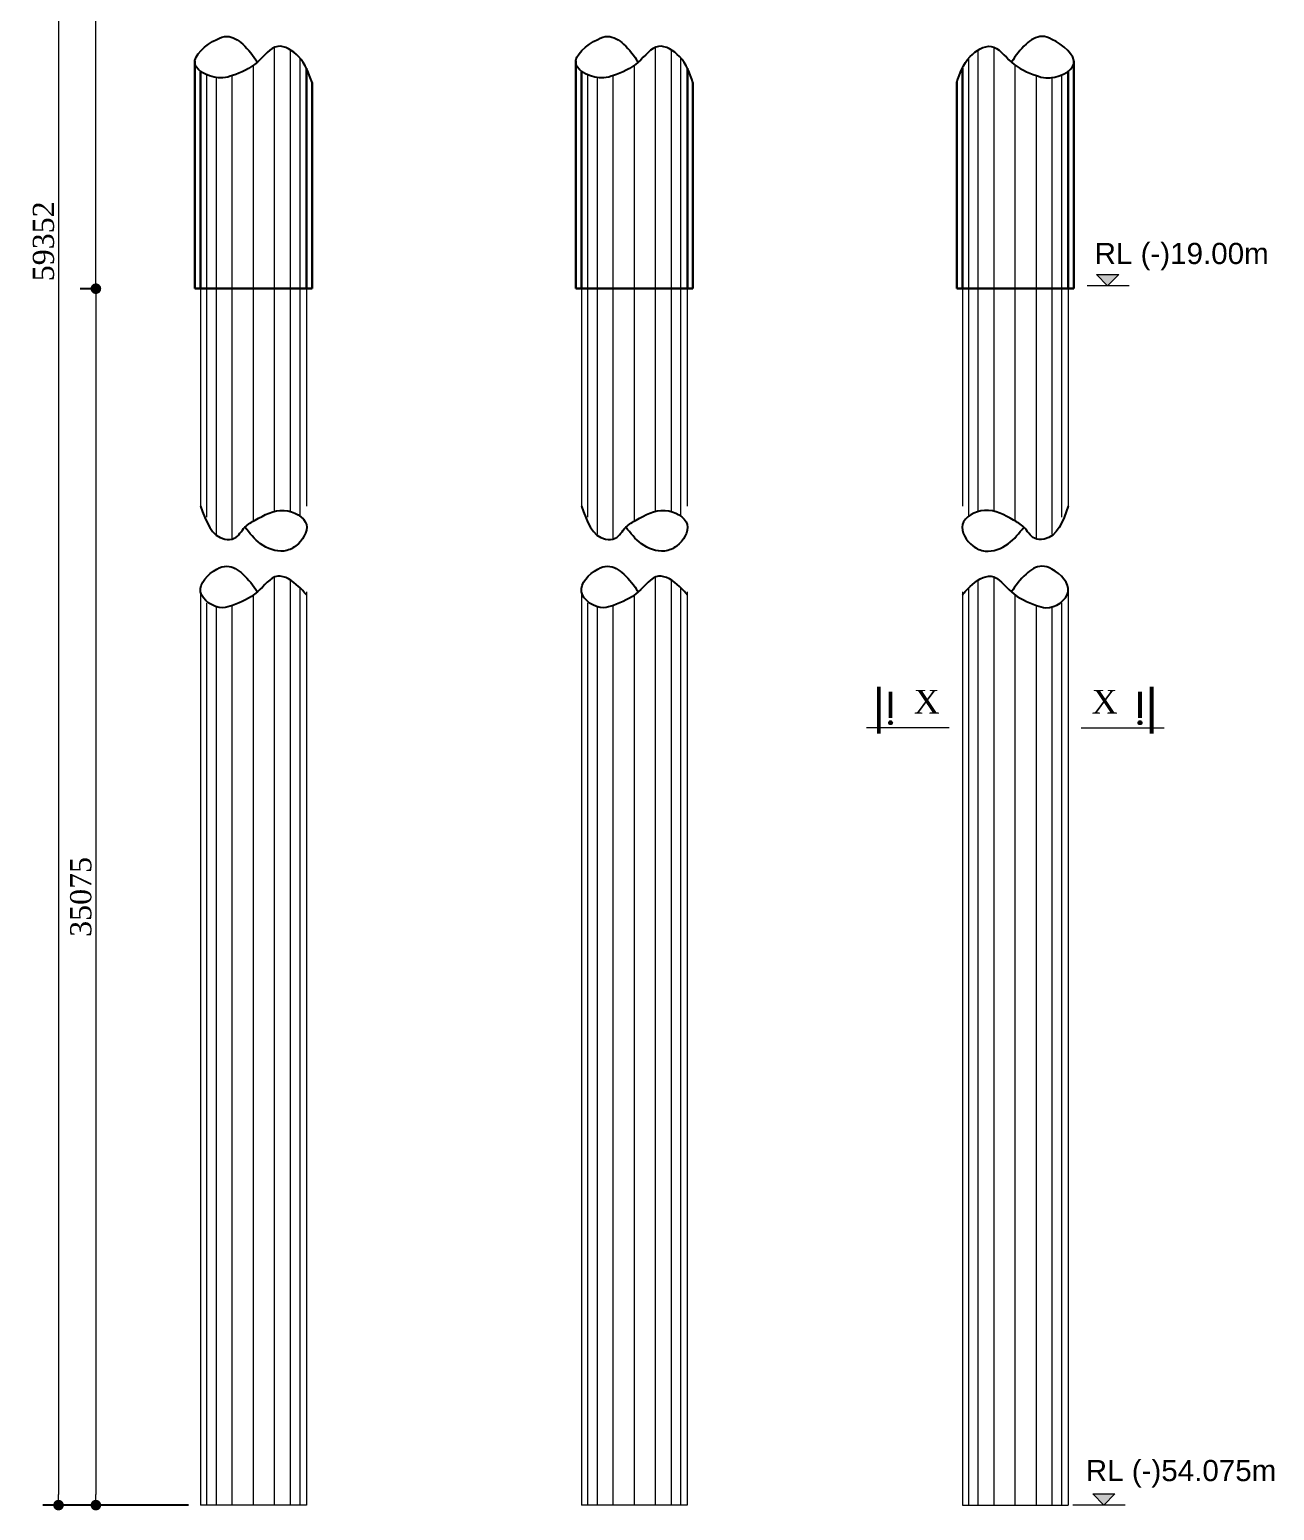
# Model space of a CAD drawing. Header units: millimetres. Extents: x -684453 to 35267, y -286696 to 273430.
# Drawn here: x -369226 to -357462, y 95038 to 109035 of the extents above; entities that cross this region are included whole.
import ezdxf

# ---------------------------------------------------------------- set-up
doc = ezdxf.new("R2010")
doc.units = ezdxf.units.MM
doc.header["$PDMODE"] = 2
doc.layers.get('Defpoints').update_dxf_attribs({"lineweight": 13})
for name, color, linetype, lineweight in [('dim', 4, 'Continuous', 25), ('Dimision', 4, 'Continuous', 9), ('hatch', 65, 'Continuous', 9), ('Pile', 11, 'Continuous', 15), ('Steel Casing', 70, 'Continuous', 30), ('Text', 7, 'Continuous', 15)]:
    doc.layers.add(name, color=color, linetype=linetype, lineweight=lineweight)
doc.styles.add('ROMANS', font='arial.ttf', dxfattribs={"height": 200})
doc.styles.get("Standard").update_dxf_attribs({"font": 'times.ttf'})
doc.dimstyles.new('ISO-25', dxfattribs={"dimtxt": 175, "dimasz": 100, "dimexe": 65, "dimexo": 115.625, "dimgap": 40, "dimtad": 1, "dimtoh": 1, "dimdec": 0, "dimtxsty": 'Standard', "dimblk": 'DOT', "dimcen": 300, "dimclrd": 256, "dimclre": 256, "dimclrt": 256, "dimadec": 0, "dimazin": 0, "dimtfac": 1, "dimtdec": 0, "dimtix": 1, "dimtmove": 0, "dimatfit": 3, "dimldrblk": 'DOT', "dimfxl": 75, "dimlwd": -1, "dimarcsym": 0})

# ---------------------------------------------------------------- blocks, each defined once
blk = doc.blocks.new('_Dot')
at = {"color": 0, "linetype": 'ByBlock', "lineweight": -2}
blk.add_line((-0.5, 0), (-1, 0), dxfattribs=at)
at = {"color": 0, "linetype": 'ByBlock', "const_width": 0.5}
blk.add_lwpolyline([(-0.25, 0, 1), (0.25, 0, 1)], format="xyb", close=True, dxfattribs=at)
blk = doc.blocks.new('*D339')
at = {"layer": 'Defpoints', "color": 0, "ltscale": 3, "transparency": 16777216}
for p in [(-368740, 114468), (-368600, 114468), (-368522, 106586)]:
    blk.add_point(p, dxfattribs=at)
at = {"layer": 'Dimision', "color": 1, "lineweight": -2, "ltscale": 3, "transparency": 16777216}
for p, q in [((-368624, 114468), (-368450, 114468)), ((-368638, 106586), (-368750, 106586))]:
    blk.add_line(p, q, dxfattribs=at)
at = {"layer": 'Dimision', "ltscale": 3, "transparency": 16777216}
blk.add_line((-368600, 106686), (-368600, 114368), dxfattribs=at)
at = {"layer": 'Dimision', "ltscale": 3, "transparency": 16777216, "xscale": 100, "yscale": 100, "zscale": 100}
for p, rotation in [((-368600, 114468), 90), ((-368600, 106586), 270)]:
    blk.add_blockref('_Dot', p, dxfattribs=dict(at, rotation=rotation))
at = {"layer": 'Dimision', "ltscale": 3, "transparency": 16777216, "insert": (-368742, 111625), "char_height": 200, "attachment_point": 5, "rotation": 90}
blk.add_mtext('21000', dxfattribs=at)
blk = doc.blocks.new('*D374')
at = {"layer": 'Defpoints', "color": 0, "ltscale": 0.25, "transparency": 16777216}
for p in [(-368522, 106586), (-368600, 95088), (-368419, 95088)]:
    blk.add_point(p, dxfattribs=at)
at = {"layer": 'Dimision', "color": 1, "lineweight": -2, "ltscale": 0.25, "transparency": 16777216}
for p, q in [((-368638, 106586), (-368750, 106586)), ((-368535, 95088), (-368750, 95088))]:
    blk.add_line(p, q, dxfattribs=at)
at = {"layer": 'Dimision', "ltscale": 0.25, "transparency": 16777216}
blk.add_line((-368600, 106486), (-368600, 95188), dxfattribs=at)
at = {"layer": 'Dimision', "ltscale": 0.25, "transparency": 16777216, "xscale": 100, "yscale": 100, "zscale": 100}
for p, rotation in [((-368600, 106586), 90), ((-368600, 95088), 270)]:
    blk.add_blockref('_Dot', p, dxfattribs=dict(at, rotation=rotation))
at = {"layer": 'Dimision', "ltscale": 0.25, "transparency": 16777216, "insert": (-368742, 100837), "char_height": 200, "attachment_point": 5, "rotation": 90}
blk.add_mtext('35075', dxfattribs=at)
blk = doc.blocks.new('*D375')
at = {"layer": 'Defpoints', "color": 0, "ltscale": 0.25, "transparency": 16777216}
for p in [(-368411, 118979), (-368953, 95088), (-367611, 95088)]:
    blk.add_point(p, dxfattribs=at)
at = {"layer": 'Dimision', "color": 1, "lineweight": -2, "ltscale": 0.25, "transparency": 16777216}
for p, q in [((-368526, 118979), (-369103, 118979)), ((-367726, 95088), (-369103, 95088))]:
    blk.add_line(p, q, dxfattribs=at)
at = {"layer": 'Dimision', "ltscale": 0.25, "transparency": 16777216}
blk.add_line((-368953, 118879), (-368953, 95188), dxfattribs=at)
at = {"layer": 'Dimision', "ltscale": 0.25, "transparency": 16777216, "xscale": 100, "yscale": 100, "zscale": 100}
for p, rotation in [((-368953, 118979), 90), ((-368953, 95088), 270)]:
    blk.add_blockref('_Dot', p, dxfattribs=dict(at, rotation=rotation))
at = {"layer": 'Dimision', "ltscale": 0.25, "transparency": 16777216, "insert": (-369095, 107034), "char_height": 200, "attachment_point": 5, "rotation": 90}
blk.add_mtext('59352', dxfattribs=at)

msp = doc.modelspace()

# ---------------------------------------------------------------- hatches: boundary and pattern name
at = {"layer": 'Dimision', "ltscale": 5}
for points in [[(-359144.1, 106719.5), (-358932, 106719.5), (-359038.1, 106613.5)], [(-359180.3, 95194.3), (-358968.2, 95194.3), (-359074.2, 95088.2)]]:
    msp.add_hatch(color=256, dxfattribs=at).paths.add_polyline_path(points)
at = {"layer": 'Text'}
for points in [[(-361089.2, 102501.3, 1), (-361089.2, 102465.4, 1)], [(-358731.9, 102501.3, -1), (-358731.9, 102465.4, -1)]]:
    msp.add_hatch(color=256, dxfattribs=at).paths.add_polyline_path(points)

# ---------------------------------------------------------------- linework, layer by layer
at = {"layer": 'dim', "ltscale": 30}
for points in [[(-366557.2, 108534.7), (-366684.1, 108779.5), (-366881.7, 108876.1), (-367074, 108728), (-367309.5, 108600.8), (-367400.2, 108578.7), (-367663.8, 108711.6), (-367457.4, 108942.5), (-367361.6, 108971), (-367211.9, 108897.2), (-367074, 108728)], [(-362957.2, 108534.7), (-363084.1, 108779.5), (-363281.7, 108876.1), (-363474, 108728), (-363709.5, 108600.8), (-363800.2, 108578.7), (-364063.8, 108711.6), (-363857.4, 108942.5), (-363761.6, 108971), (-363611.9, 108897.2), (-363474, 108728)], [(-360463.9, 108534.7), (-360337, 108779.5), (-360139.3, 108876.1), (-359947.1, 108728), (-359711.5, 108600.8), (-359620.8, 108578.7), (-359357.2, 108711.6), (-359563.6, 108942.5), (-359659.5, 108971), (-359809.2, 108897.2), (-359947.1, 108728)], [(-367610.2, 104529.1), (-367382.1, 104219.2), (-367292.2, 104226.7), (-367191, 104332.7), (-367093.7, 104398.5), (-366819.5, 104490.3), (-366610.8, 104357.1), (-366710, 104154.2), (-366824.7, 104106.5), (-367043.8, 104175.2), (-367191, 104332.7)], [(-364010.2, 104529.1), (-363782.1, 104219.2), (-363692.2, 104226.7), (-363591, 104332.7), (-363493.7, 104398.5), (-363219.5, 104490.3), (-363010.8, 104357.1), (-363110, 104154.2), (-363224.7, 104106.5), (-363443.8, 104175.2), (-363591, 104332.7)], [(-359410.8, 104529.1), (-359638.9, 104219.2), (-359728.8, 104226.7), (-359830, 104332.7), (-359927.4, 104398.5), (-360201.6, 104490.3), (-360410.2, 104357.1), (-360311, 104154.2), (-360196.3, 104106.5), (-359977.3, 104175.2), (-359830, 104332.7)], [(-366610.8, 103692.8), (-366684, 103771.4), (-366881.7, 103868), (-367073.9, 103719.9), (-367309.5, 103592.8), (-367400.2, 103570.7), (-367610.5, 103720.1), (-367457.4, 103934.4), (-367361.5, 103963), (-367211.8, 103889.1), (-367073.9, 103719.9)], [(-363010.8, 103692.8), (-363084, 103771.4), (-363281.7, 103868), (-363473.9, 103719.9), (-363709.5, 103592.8), (-363800.2, 103570.7), (-364010.5, 103720.1), (-363857.4, 103934.4), (-363761.5, 103963), (-363611.8, 103889.1), (-363473.9, 103719.9)], [(-360410.2, 103692.8), (-360337, 103771.4), (-360139.3, 103868), (-359947.1, 103719.9), (-359711.5, 103592.8), (-359620.9, 103570.7), (-359410.5, 103720.1), (-359563.7, 103934.4), (-359659.5, 103963), (-359809.2, 103889.1), (-359947.1, 103719.9)]]:
    msp.add_spline(points, degree=3, dxfattribs=at)
at = {"layer": 'Dimision', "ltscale": 5}
for p, q in [((-358834.9, 106613.5), (-359231.7, 106613.5)), ((-358871, 95088.2), (-359367.9, 95088.2))]:
    msp.add_line(p, q, dxfattribs=at)
for points in [[(-359144.1, 106719.5), (-358932, 106719.5), (-359038.1, 106613.5)], [(-359177.6, 95194.3), (-358968.2, 95194.3), (-359074.2, 95088.2)]]:
    msp.add_lwpolyline(points, close=True, dxfattribs=at)
at = {"layer": 'hatch', "ltscale": 3}
for p, q in [((-366910.5, 104482.5), (-366910.5, 108868.1)), ((-366760.5, 104479.4), (-366760.5, 108842.4)), ((-366760.5, 104479.4), (-366760.5, 108842.4)), ((-366670.1, 104436.4), (-366670.1, 108763.8)), ((-363310.5, 104482.5), (-363310.5, 108868.1)), ((-363160.5, 104479.4), (-363160.5, 108842.4)), ((-363160.5, 104479.4), (-363160.5, 108842.4)), ((-363070.1, 104436.4), (-363070.1, 108763.8)), ((-360350.9, 104436.4), (-360350.9, 108763.8)), ((-360260.5, 104479.4), (-360260.5, 108842.4)), ((-360260.5, 104479.4), (-360260.5, 108842.4)), ((-360110.5, 104482.5), (-360110.5, 108868.1)), ((-367110.5, 104389.2), (-367110.5, 108697.8)), ((-367110.5, 104389.2), (-367110.5, 108697.8)), ((-367110.5, 104389.2), (-367110.5, 108697.8)), ((-367110.5, 104389.2), (-367110.5, 108697.8)), ((-363510.5, 104389.2), (-363510.5, 108697.8)), ((-363510.5, 104389.2), (-363510.5, 108697.8)), ((-363510.5, 104389.2), (-363510.5, 108697.8)), ((-363510.5, 104389.2), (-363510.5, 108697.8)), ((-359910.5, 104389.2), (-359910.5, 108697.8)), ((-359910.5, 104389.2), (-359910.5, 108697.8)), ((-359910.5, 104389.2), (-359910.5, 108697.8)), ((-359910.5, 104389.2), (-359910.5, 108697.8)), ((-367550.9, 104426.8), (-367550.9, 108608.3)), ((-367460.5, 104267.8), (-367460.5, 108587.5)), ((-367460.5, 104265.2), (-367460.5, 108576.9)), ((-367310.5, 104217), (-367310.5, 108600.5)), ((-363950.9, 104426.8), (-363950.9, 108608.3)), ((-363860.5, 104267.8), (-363860.5, 108587.5)), ((-363860.5, 104265.2), (-363860.5, 108576.9)), ((-363710.5, 104217), (-363710.5, 108600.5)), ((-359710.5, 104217), (-359710.5, 108600.5)), ((-359560.5, 104267.8), (-359560.5, 108587.5)), ((-359560.5, 104265.2), (-359560.5, 108576.9)), ((-359470.1, 104426.8), (-359470.1, 108608.3)), ((-366910.5, 95088.3), (-366910.5, 103860.3)), ((-363310.5, 95088.3), (-363310.5, 103860.3)), ((-360110.5, 95088.3), (-360110.5, 103860.3)), ((-366760.5, 95088.3), (-366760.5, 103831.4)), ((-366760.5, 95088.3), (-366760.5, 103831.4)), ((-366670.1, 95088.3), (-366670.1, 103757.9)), ((-363160.5, 95088.3), (-363160.5, 103831.4)), ((-363160.5, 95088.3), (-363160.5, 103831.4)), ((-363070.1, 95088.3), (-363070.1, 103757.9)), ((-360350.9, 95088.3), (-360350.9, 103757.9)), ((-360260.5, 95088.3), (-360260.5, 103831.4)), ((-360260.5, 95088.3), (-360260.5, 103831.4)), ((-367550.9, 95088.3), (-367550.9, 103617.8)), ((-367460.5, 95088.3), (-367460.5, 103584.3)), ((-367310.5, 95088.3), (-367310.5, 103592.5)), ((-367110.5, 95088.3), (-367110.5, 103689.9)), ((-367110.5, 95088.3), (-367110.5, 103689.9)), ((-367110.5, 95088.3), (-367110.5, 103689.9)), ((-367110.5, 95088.3), (-367110.5, 103689.9)), ((-363950.9, 95088.3), (-363950.9, 103617.8)), ((-363860.5, 95088.3), (-363860.5, 103584.3)), ((-363710.5, 95088.3), (-363710.5, 103592.5)), ((-363510.5, 95088.3), (-363510.5, 103689.9)), ((-363510.5, 95088.3), (-363510.5, 103689.9)), ((-363510.5, 95088.3), (-363510.5, 103689.9)), ((-363510.5, 95088.3), (-363510.5, 103689.9)), ((-359910.5, 95088.3), (-359910.5, 103689.9)), ((-359910.5, 95088.3), (-359910.5, 103689.9)), ((-359910.5, 95088.3), (-359910.5, 103689.9)), ((-359910.5, 95088.3), (-359910.5, 103689.9)), ((-359710.5, 95088.3), (-359710.5, 103592.5)), ((-359560.5, 95088.3), (-359560.5, 103584.3)), ((-359470.1, 95088.3), (-359470.1, 103617.8)), ((-367460.5, 95088.3), (-367460.5, 103567.5)), ((-363860.5, 95088.3), (-363860.5, 103567.5)), ((-359560.5, 95088.3), (-359560.5, 103567.5))]:
    msp.add_line(p, q, dxfattribs=at)
at = {"layer": 'Pile', "ltscale": 3}
for p, q in [((-367610.6, 108644.7), (-367610.2, 104529.1)), ((-366610.4, 108644.7), (-366610.8, 104529.1)), ((-364010.6, 108644.7), (-364010.2, 104529.1)), ((-363010.4, 108644.7), (-363010.8, 104529.1)), ((-360410.6, 108644.7), (-360410.2, 104529.1)), ((-359410.4, 108644.7), (-359410.8, 104529.1)), ((-367610.5, 103720.1), (-367610.5, 95088.3)), ((-366610.5, 103720.1), (-366610.5, 95088.3)), ((-364010.5, 103720.1), (-364010.5, 95088.3)), ((-363010.5, 103720.1), (-363010.5, 95088.3)), ((-360410.5, 103720.1), (-360410.5, 95088.3)), ((-359410.5, 103720.1), (-359410.5, 95088.3)), ((-366610.5, 95088.3), (-367610.5, 95088.3)), ((-363010.5, 95088.3), (-364010.5, 95088.3)), ((-360410.5, 95088.3), (-359410.5, 95088.3))]:
    msp.add_line(p, q, dxfattribs=at)
at = {"layer": 'Steel Casing', "linetype": 'Continuous', "ltscale": 0.3}
for p, q in [((-367663.8, 106586.4), (-366557.1, 106586.4)), ((-364063.8, 106586.4), (-362957.1, 106586.4)), ((-359357.2, 106586.4), (-360463.9, 106586.4))]:
    msp.add_line(p, q, dxfattribs=at)
for points in [[(-367663.8, 106586.4), (-367663.9, 108737.9)], [(-367611, 108645), (-367611, 106586.4)], [(-366610, 108670.2), (-366610.1, 106586.4)], [(-364063.8, 106586.4), (-364063.9, 108737.9)], [(-364011, 108645), (-364011, 106586.4)], [(-363010, 108670.2), (-363010.1, 106586.4)], [(-360411, 108670.2), (-360411, 106586.4)], [(-359410, 108645), (-359410.1, 106586.4)], [(-359357.2, 106586.4), (-359357.1, 108737.9)], [(-366557.1, 106586.4), (-366557.2, 108534.7)], [(-362957.1, 106586.4), (-362957.2, 108534.7)], [(-360463.9, 106586.4), (-360463.9, 108534.7)]]:
    msp.add_lwpolyline(points, dxfattribs=at)
at = {"layer": 'Text'}
for p, q in [((-360533.9, 102435.2), (-361318, 102435.2)), ((-359287.2, 102435.2), (-358503, 102435.2))]:
    msp.add_line(p, q, dxfattribs=at)
at = {"layer": 'Text', "const_width": 35.9}
for points in [[(-361199.4, 102380.3), (-361199.4, 102822.7)], [(-361089.2, 102528.8), (-361089.2, 102778.3)], [(-358731.9, 102528.8), (-358731.9, 102778.3)], [(-358621.6, 102380.3), (-358621.6, 102822.7)]]:
    msp.add_lwpolyline(points, dxfattribs=at)
at = {"layer": 'Text'}
for centre in [(-361089.2, 102483.3), (-358731.9, 102483.3)]:
    msp.add_circle(centre, 17.9, dxfattribs=at)

# ---------------------------------------------------------------- texts
at = {"layer": 'Text', "style": 'ROMANS'}
for s, p in [('RL (-)19.00m', (-359160.8, 106819)), ('RL (-)54.075m', (-359244.4, 95314.8))]:
    msp.add_text(s, height=200, dxfattribs=at).set_placement(p)
at = {"layer": 'Text'}
for p in [(-360870.1, 102570), (-359188.5, 102570)]:
    msp.add_text('X', height=224.2, dxfattribs=at).set_placement(p)

# ---------------------------------------------------------------- dimensions: what is measured, and where the dimension line sits
at = {"layer": 'Dimision', "ltscale": 0.25}
for base, p1, p2, text, picture, middle in [((-368953.1, 95088.3), (-368410.5, 118978.8), (-367610.5, 95088.3), '59352', '*D375', (-369095.1, 107033.6)), ((-368599.9, 95088.3), (-368522.3, 106586.4), (-368418.9, 95088.3), '35075', '*D374', (-368741.9, 100837.4))]:
    dim = msp.add_linear_dim(base=base, p1=p1, p2=p2, angle=90, text=text, dimstyle='ISO-25', override={"dimtxt": 200, "dimexe": 150, "dimclre": 1, "dimtmove": 1}, dxfattribs=at)
    dim.commit()
    dim.dimension.update_dxf_attribs({"geometry": picture, "text_midpoint": middle})
at = {"layer": 'Dimision', "ltscale": 3}
dim = msp.add_linear_dim(base=(-368599.9, 114467.6), p1=(-368522.3, 106586.4), p2=(-368739.7, 114467.6), angle=90, text='21000', dimstyle='ISO-25', override={"dimtxt": 200, "dimexe": 150, "dimclre": 1}, dxfattribs=at)
dim.commit()
dim.dimension.update_dxf_attribs({"geometry": '*D339', "text_midpoint": (-368599.9, 111624.7), "dimtype": 160})

doc.saveas('drawing.dxf')
